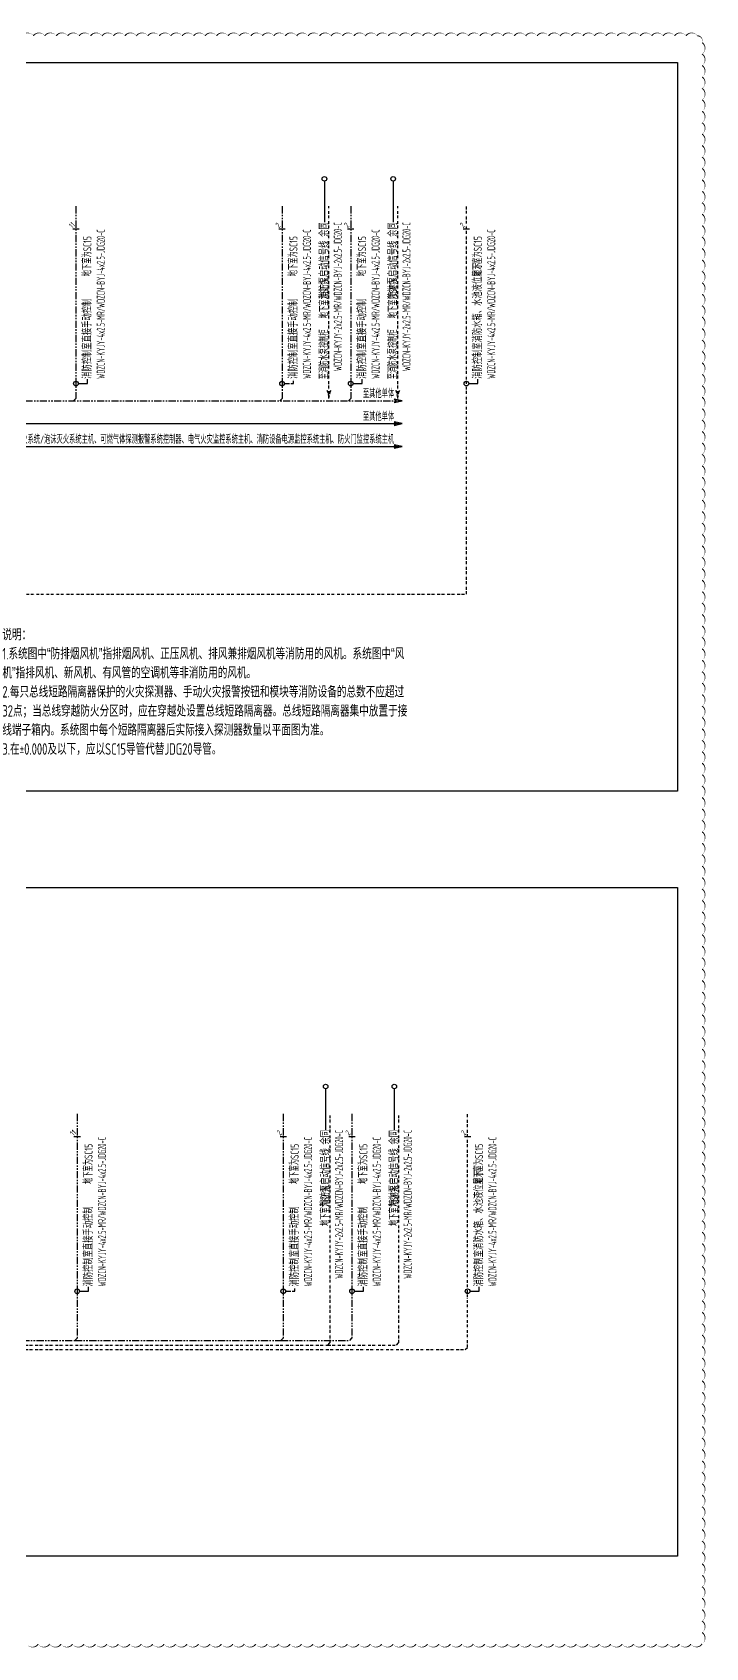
# Model space of a CAD drawing. Header units: millimetres. Extents: x -610917 to 349982, y -134386 to 210510.
# Drawn here: x 44898 to 74300, y 45085 to 115700 of the extents above; entities that cross this region are included whole.
import ezdxf
from ezdxf import colors
from ezdxf.entities.mleader import LeaderData, LeaderLine
from ezdxf.enums import TextEntityAlignment as Align
from ezdxf.math import Vec2, Vec3

# ---------------------------------------------------------------- set-up
doc = ezdxf.new("R2010")
doc.units = ezdxf.units.MM
doc.header["$LTSCALE"] = 500
doc.header["$MEASUREMENT"] = 0
doc.linetypes.add('BORDER2', pattern=[0.875, 0.25, -0.125, 0.25, -0.125, 0, -0.125])
doc.linetypes.add('PHANTOM2', pattern=[1.25, 0.625, -0.125, 0.125, -0.125, 0.125, -0.125])
doc.layers.get('0').update_dxf_attribs({"linetype": 'CONTINUOUS'})
for name, color, linetype in [('AD-AREA-DIVD', 12, 'CONTINUOUS'), ('E-CTRL-WIRE', 3, 'BORDER2'), ('E-FAS-WIRE', 4, 'CONTINUOUS'), ('E-FAS-WIRE4', 4, 'PHANTOM2'), ('E-REQU-DIMS', 30, 'CONTINUOUS'), ('E-UNIV-AB', 10, 'CONTINUOUS'), ('E-UNIV-NOTE', 6, 'CONTINUOUS'), ('说明', 7, 'CONTINUOUS')]:
    doc.layers.add(name, color=color, linetype=linetype)
doc.styles.add('TH-STYLE3', font='tssdeng.shx', dxfattribs={"width": 0.7, "bigfont": 'tssdchn.shx'})

# ---------------------------------------------------------------- blocks, each defined once
blk = doc.blocks.new('系统图固定部分（含消控室）')
at = {"layer": 'E-FAS-WIRE'}
for p, q in [((16421, -9500), (62899, -9500)), ((24021, -10500), (62899, -10500))]:
    blk.add_line(p, q, dxfattribs=at)
for points in [[(62899, -8500), (62546, -8425), (62646, -8500), (62546, -8575), (62899, -8500)], [(62899, -9500), (62546, -9425), (62646, -9500), (62546, -9575), (62899, -9500)], [(62899, -10500), (62546, -10425), (62646, -10500), (62546, -10575), (62899, -10500)]]:
    blk.add_lwpolyline(points, dxfattribs=at)
at = {"layer": 'E-FAS-WIRE4'}
blk.add_line((15821, -8500), (62899, -8500), dxfattribs=at)
at = {"layer": 'E-UNIV-NOTE', "style": 'TH-STYLE3', "width": 0.6}
for s, p in [('至其他单体', (62546, -8200)), ('至其他单体', (62546, -9200)), ('至气体灭火系统/泡沫灭火系统主机、可燃气体探测报警系统控制器、电气火灾监控系统主机、消防设备电源监控系统主机、防火门监控系统主机', (62546, -10200))]:
    blk.add_text(s, height=350, dxfattribs=at).set_placement(p, align=Align.MIDDLE_RIGHT)
at = {"layer": 'E-UNIV-NOTE', "insert": (45437, -18473), "char_height": 500, "width": 17877.26, "attachment_point": 1, "style": 'TH-STYLE3'}
blk.add_mtext('说明：\\P1.系统图中“防排烟风机”指排烟风机、正压风机、排风兼排烟风机等消防用的风机。系统图中“风机”指排风机、新风机、有风管的空调机等非消防用的风机。\\P2.每只总线短路隔离器保护的火灾探测器、手动火灾报警按钮和模块等消防设备的总数不应超过32点；当总线穿越防火分区时，应在穿越处设置总线短路隔离器。总线短路隔离器集中放置于接线端子箱内。系统图中每个短路隔离器后实际接入探测器数量以平面图为准。\\P3.在{\\H0.875x;±}0.000及以下，应以SC15导管代替JDG20导管。', dxfattribs=at)
blk = doc.blocks.new('_DotBlank')
at = {"color": 0, "linetype": 'ByBlock', "lineweight": -2}
blk.add_line((-0.5, 0), (-1, 0), dxfattribs=at)
blk.add_circle((0, 0), 0.5, dxfattribs=at)
blk = doc.blocks.new('E-ANNO04')
blk.add_line((-1, -1), (1, 1))
at = {"style": 'TH-STYLE3', "width": 0.7}
blk.add_attdef('N', text='', height=2.5, dxfattribs=at).set_placement((0, 2.5), align=Align.MIDDLE)
blk = doc.blocks.new('喷淋泵联动直接启动线路模块（不含消控室）')
at = {"layer": 'E-CTRL-WIRE'}
for p, q in [((62700, -10000), (62700, 0)), ((0, -10100), (59600, -10100)), ((59600, -10100), (62600, -10100)), ((62600, -10100), (62700, -10000))]:
    blk.add_line(p, q, dxfattribs=at)
blk = doc.blocks.new('消火栓泵联动直接启动线路模块（不含消控室）')
at = {"layer": 'E-CTRL-WIRE'}
for p, q in [((59700, -10000), (59700, 0)), ((0, -10100), (59600, -10100)), ((59600, -10100), (59700, -10000))]:
    blk.add_line(p, q, dxfattribs=at)
blk = doc.blocks.new('喷淋泵联动直接启动线路模块（含消控室）')
at = {"layer": 'E-CTRL-WIRE'}
for points in [[(62700, -8400), (62700, 0)], [(62700, -8400), (62775, -8047), (62700, -8147), (62625, -8047), (62700, -8400)]]:
    blk.add_lwpolyline(points, dxfattribs=at)
at = {"layer": 'E-REQU-DIMS', "color": 6, "insert": (62500, -7560), "char_height": 350, "attachment_point": 4, "rotation": 90, "style": 'TH-STYLE3'}
blk.add_mtext('{\\W0.6;至消防水泵控制柜}', dxfattribs=at)
blk = doc.blocks.new('消火栓泵联动直接启动线路模块（含消控室）')
at = {"layer": 'E-CTRL-WIRE'}
for points in [[(59700, -8400), (59700, 0)], [(59700, -8400), (59775, -8047), (59700, -8147), (59625, -8047), (59700, -8400)]]:
    blk.add_lwpolyline(points, dxfattribs=at)
at = {"layer": 'E-REQU-DIMS', "color": 6, "insert": (59500, -7560), "char_height": 350, "attachment_point": 4, "rotation": 90, "style": 'TH-STYLE3'}
blk.add_mtext('{\\W0.6;至消防水泵控制柜}', dxfattribs=at)
blk = doc.blocks.new('消火栓泵直接启动信号线')
at = {"layer": 'E-REQU-DIMS', "color": 6, "insert": (2500, -4894), "char_height": 350, "attachment_point": 4, "rotation": 90, "style": 'TH-STYLE3'}
blk.add_mtext('{\\W0.6;地下室为SC15}', dxfattribs=at)
at = {"layer": 'E-REQU-DIMS'}
ml = blk.add_multileader_mtext('Standard', dxfattribs=at)
ml.set_content('消防泵启动信号线 余同\\P{\\W0.5;WDZCN-KYJY-2x2.5-MR/WDZCN-BYJ-2x2.5-JDG20-C}', color=6, style='TH-STYLE3')
ml.set_leader_properties()
ml.set_arrow_properties(name='DOTBLANK')
ml.build(insert=Vec2(0, 0))
ml.multileader.update_dxf_attribs({"dogleg_length": 2, "arrow_head_size": 200, "scale": 100})
ctx = ml.context
ctx.base_point, ctx.scale, ctx.char_height, ctx.arrow_head_size, ctx.landing_gap_size, ctx.plane_origin, ctx.plane_x_axis, ctx.plane_y_axis = Vec3(2500, -6657), 100, 350, 200, 9, Vec3(4046, 342), Vec3(0, 1), Vec3(-1, 0)
ctx.text_align_type = 2
notes = []
notes.append((ctx, [(0, (1, 1, 0), (2500, -489), (0, -1), 200, [(1, [(2500, 1200)], 0, [])])]))
ctx.mtext.insert, ctx.mtext.text_direction, ctx.mtext.rotation, ctx.mtext.alignment, ctx.mtext.flow_direction = Vec3(2325, -698), Vec3(0, 1), 1.570796, 3, 5
for ctx, leaders in notes:
    for number, flags, end, landing, length, lines in leaders:
        leader = LeaderData()
        leader.index, (leader.has_last_leader_line, leader.has_dogleg_vector, leader.attachment_direction) = number, flags
        leader.last_leader_point, leader.dogleg_vector, leader.dogleg_length = Vec3(end), Vec3(landing), length
        for number, points, colour, breaks in lines:
            line = LeaderLine()
            line.index, line.vertices, line.color, line.breaks = number, Vec3.list(points), colors.encode_raw_color(colour), breaks
            leader.lines.append(line)
        ctx.leaders.append(leader)
blk = doc.blocks.new('喷淋泵直接启动信号线')
at = {"layer": 'E-REQU-DIMS', "color": 6, "insert": (2500, -4894), "char_height": 350, "attachment_point": 4, "rotation": 90, "style": 'TH-STYLE3'}
blk.add_mtext('{\\W0.6;地下室为SC15}', dxfattribs=at)
at = {"layer": 'E-REQU-DIMS'}
ml = blk.add_multileader_mtext('Standard', dxfattribs=at)
ml.set_content('喷淋泵启动信号线 余同\\P{\\W0.5;WDZCN-KYJY-2x2.5-MR/WDZCN-BYJ-2x2.5-JDG20-C}', color=6, style='TH-STYLE3')
ml.set_leader_properties()
ml.set_arrow_properties(name='DOTBLANK')
ml.build(insert=Vec2(0, 0))
ml.multileader.update_dxf_attribs({"dogleg_length": 2, "arrow_head_size": 200, "scale": 100})
ctx = ml.context
ctx.base_point, ctx.scale, ctx.char_height, ctx.arrow_head_size, ctx.landing_gap_size, ctx.plane_origin, ctx.plane_x_axis, ctx.plane_y_axis = Vec3(2500, -6657), 100, 350, 200, 9, Vec3(4046, 342), Vec3(0, 1), Vec3(-1, 0)
ctx.text_align_type = 2
notes = []
notes.append((ctx, [(0, (1, 1, 0), (2500, -489), (0, -1), 200, [(1, [(2500, 1200)], 0, [])])]))
ctx.mtext.insert, ctx.mtext.text_direction, ctx.mtext.rotation, ctx.mtext.alignment, ctx.mtext.flow_direction = Vec3(2325, -698), Vec3(0, 1), 1.570796, 3, 5
for ctx, leaders in notes:
    for number, flags, end, landing, length, lines in leaders:
        leader = LeaderData()
        leader.index, (leader.has_last_leader_line, leader.has_dogleg_vector, leader.attachment_direction) = number, flags
        leader.last_leader_point, leader.dogleg_vector, leader.dogleg_length = Vec3(end), Vec3(landing), length
        for number, points, colour, breaks in lines:
            line = LeaderLine()
            line.index, line.vertices, line.color, line.breaks = number, Vec3.list(points), colors.encode_raw_color(colour), breaks
            leader.lines.append(line)
        ctx.leaders.append(leader)
blk = doc.blocks.new('喷淋泵手动控制线路模块（含消控室）')
at = {"layer": 'E-FAS-WIRE4'}
for p in [(60650, 0), (60550, -8500)]:
    blk.add_line(p, (60650, -8400), dxfattribs=at)
at = {"layer": 'E-REQU-DIMS', "color": 6, "insert": (61150, -3060), "char_height": 350, "attachment_point": 4, "rotation": 90, "style": 'TH-STYLE3'}
blk.add_mtext('{\\W0.6;地下室为SC15}', dxfattribs=at)
at = {"layer": 'E-REQU-DIMS'}
ml = blk.add_multileader_mtext('Standard', dxfattribs=at)
ml.set_content('消防控制室直接手动控制\\P{\\W0.5;WDZCN-KYJY-4x2.5-MR/WDZCN-BYJ-4x2.5-JDG20-C}', color=6, style='TH-STYLE3')
ml.set_leader_properties()
ml.set_arrow_properties(name='DOTBLANK')
ml.build(insert=Vec2(0, 0))
ml.multileader.update_dxf_attribs({"dogleg_length": 2, "arrow_head_size": 200, "scale": 100})
ctx = ml.context
ctx.base_point, ctx.scale, ctx.char_height, ctx.arrow_head_size, ctx.landing_gap_size, ctx.plane_origin, ctx.plane_x_axis, ctx.plane_y_axis = Vec3(61150, -7550), 100, 350, 200, 9, Vec3(62896, -4467), Vec3(0, 1), Vec3(-1, 0)
notes = []
notes.append((ctx, [(0, (1, 1, 0), (61150, -7750), (0, 1), 200, [(0, [(60650, -7750)], 0, [])])]))
ctx.mtext.insert, ctx.mtext.text_direction, ctx.mtext.rotation, ctx.mtext.flow_direction = Vec3(60975, -7541), Vec3(0, 1), 1.570796, 5
for ctx, leaders in notes:
    for number, flags, end, landing, length, lines in leaders:
        leader = LeaderData()
        leader.index, (leader.has_last_leader_line, leader.has_dogleg_vector, leader.attachment_direction) = number, flags
        leader.last_leader_point, leader.dogleg_vector, leader.dogleg_length = Vec3(end), Vec3(landing), length
        for number, points, colour, breaks in lines:
            line = LeaderLine()
            line.index, line.vertices, line.color, line.breaks = number, Vec3.list(points), colors.encode_raw_color(colour), breaks
            leader.lines.append(line)
        ctx.leaders.append(leader)
blk = doc.blocks.new('手动控制线路模块（含消控室）')
at = {"layer": 'E-FAS-WIRE4'}
for p in [(48650, 0), (48550, -8500)]:
    blk.add_line(p, (48650, -8400), dxfattribs=at)
at = {"layer": 'E-REQU-DIMS', "color": 6, "insert": (49150, -3060), "char_height": 350, "attachment_point": 4, "rotation": 90, "style": 'TH-STYLE3'}
blk.add_mtext('{\\W0.6;地下室为SC15}', dxfattribs=at)
at = {"layer": 'E-REQU-DIMS'}
ml = blk.add_multileader_mtext('Standard', dxfattribs=at)
ml.set_content('消防控制室直接手动控制\\P{\\W0.5;WDZCN-KYJY-4x2.5-MR/WDZCN-BYJ-4x2.5-JDG20-C}', color=6, style='TH-STYLE3')
ml.set_leader_properties()
ml.set_arrow_properties(name='DOTBLANK')
ml.build(insert=Vec2(0, 0))
ml.multileader.update_dxf_attribs({"dogleg_length": 2, "arrow_head_size": 200, "scale": 100})
ctx = ml.context
ctx.base_point, ctx.scale, ctx.char_height, ctx.arrow_head_size, ctx.landing_gap_size, ctx.plane_origin, ctx.plane_x_axis, ctx.plane_y_axis = Vec3(49150, -7550), 100, 350, 200, 9, Vec3(50896, -4467), Vec3(0, 1), Vec3(-1, 0)
notes = []
notes.append((ctx, [(0, (1, 1, 0), (49150, -7750), (0, 1), 200, [(0, [(48650, -7750)], 0, [])])]))
ctx.mtext.insert, ctx.mtext.text_direction, ctx.mtext.rotation, ctx.mtext.flow_direction = Vec3(48975, -7541), Vec3(0, 1), 1.570796, 5
for ctx, leaders in notes:
    for number, flags, end, landing, length, lines in leaders:
        leader = LeaderData()
        leader.index, (leader.has_last_leader_line, leader.has_dogleg_vector, leader.attachment_direction) = number, flags
        leader.last_leader_point, leader.dogleg_vector, leader.dogleg_length = Vec3(end), Vec3(landing), length
        for number, points, colour, breaks in lines:
            line = LeaderLine()
            line.index, line.vertices, line.color, line.breaks = number, Vec3.list(points), colors.encode_raw_color(colour), breaks
            leader.lines.append(line)
        ctx.leaders.append(leader)
blk = doc.blocks.new('喷淋泵手动控制线路模块（不含消控室）')
at = {"layer": 'E-FAS-WIRE4'}
for p, q in [((60650, 0), (60650, -9800)), ((60550, -9900), (60650, -9800)), ((0, -9900), (48550, -9900)), ((48550, -9900), (57550, -9900)), ((57550, -9900), (60550, -9900))]:
    blk.add_line(p, q, dxfattribs=at)
at = {"layer": 'E-REQU-DIMS', "color": 6, "insert": (61150, -3060), "char_height": 350, "attachment_point": 4, "rotation": 90, "style": 'TH-STYLE3'}
blk.add_mtext('{\\W0.6;地下室为SC15}', dxfattribs=at)
at = {"layer": 'E-REQU-DIMS'}
ml = blk.add_multileader_mtext('Standard', dxfattribs=at)
ml.set_content('消防控制室直接手动控制\\P{\\W0.5;WDZCN-KYJY-4x2.5-MR/WDZCN-BYJ-4x2.5-JDG20-C}', color=6, style='TH-STYLE3')
ml.set_leader_properties()
ml.set_arrow_properties(name='DOTBLANK')
ml.build(insert=Vec2(0, 0))
ml.multileader.update_dxf_attribs({"dogleg_length": 2, "arrow_head_size": 200, "scale": 100})
ctx = ml.context
ctx.base_point, ctx.scale, ctx.char_height, ctx.arrow_head_size, ctx.landing_gap_size, ctx.plane_origin, ctx.plane_x_axis, ctx.plane_y_axis = Vec3(61150, -7550), 100, 350, 200, 9, Vec3(62896, -4467), Vec3(0, 1), Vec3(-1, 0)
notes = []
notes.append((ctx, [(0, (1, 1, 0), (61150, -7750), (0, 1), 200, [(0, [(60650, -7750)], 0, [])])]))
ctx.mtext.insert, ctx.mtext.text_direction, ctx.mtext.rotation, ctx.mtext.flow_direction = Vec3(60975, -7541), Vec3(0, 1), 1.570796, 5
for ctx, leaders in notes:
    for number, flags, end, landing, length, lines in leaders:
        leader = LeaderData()
        leader.index, (leader.has_last_leader_line, leader.has_dogleg_vector, leader.attachment_direction) = number, flags
        leader.last_leader_point, leader.dogleg_vector, leader.dogleg_length = Vec3(end), Vec3(landing), length
        for number, points, colour, breaks in lines:
            line = LeaderLine()
            line.index, line.vertices, line.color, line.breaks = number, Vec3.list(points), colors.encode_raw_color(colour), breaks
            leader.lines.append(line)
        ctx.leaders.append(leader)
blk = doc.blocks.new('手动控制线路模块（不含消控室）')
at = {"layer": 'E-FAS-WIRE4'}
for p, q in [((48650, 0), (48650, -9800)), ((48550, -9900), (48650, -9800)), ((0, -9900), (48550, -9900))]:
    blk.add_line(p, q, dxfattribs=at)
at = {"layer": 'E-REQU-DIMS', "color": 6, "insert": (49150, -3060), "char_height": 350, "attachment_point": 4, "rotation": 90, "style": 'TH-STYLE3'}
blk.add_mtext('{\\W0.6;地下室为SC15}', dxfattribs=at)
at = {"layer": 'E-REQU-DIMS'}
ml = blk.add_multileader_mtext('Standard', dxfattribs=at)
ml.set_content('消防控制室直接手动控制\\P{\\W0.5;WDZCN-KYJY-4x2.5-MR/WDZCN-BYJ-4x2.5-JDG20-C}', color=6, style='TH-STYLE3')
ml.set_leader_properties()
ml.set_arrow_properties(name='DOTBLANK')
ml.build(insert=Vec2(0, 0))
ml.multileader.update_dxf_attribs({"dogleg_length": 2, "arrow_head_size": 200, "scale": 100})
ctx = ml.context
ctx.base_point, ctx.scale, ctx.char_height, ctx.arrow_head_size, ctx.landing_gap_size, ctx.plane_origin, ctx.plane_x_axis, ctx.plane_y_axis = Vec3(49150, -7550), 100, 350, 200, 9, Vec3(50896, -4467), Vec3(0, 1), Vec3(-1, 0)
notes = []
notes.append((ctx, [(0, (1, 1, 0), (49150, -7750), (0, 1), 200, [(0, [(48650, -7750)], 0, [])])]))
ctx.mtext.insert, ctx.mtext.text_direction, ctx.mtext.rotation, ctx.mtext.flow_direction = Vec3(48975, -7541), Vec3(0, 1), 1.570796, 5
for ctx, leaders in notes:
    for number, flags, end, landing, length, lines in leaders:
        leader = LeaderData()
        leader.index, (leader.has_last_leader_line, leader.has_dogleg_vector, leader.attachment_direction) = number, flags
        leader.last_leader_point, leader.dogleg_vector, leader.dogleg_length = Vec3(end), Vec3(landing), length
        for number, points, colour, breaks in lines:
            line = LeaderLine()
            line.index, line.vertices, line.color, line.breaks = number, Vec3.list(points), colors.encode_raw_color(colour), breaks
            leader.lines.append(line)
        ctx.leaders.append(leader)
blk = doc.blocks.new('液位信号线路模块（含消控室）')
at = {"layer": 'E-CTRL-WIRE'}
for p, q in [((65700, -16950), (65700, 0)), ((32921, -16950), (65700, -16950))]:
    blk.add_line(p, q, dxfattribs=at)
at = {"layer": 'E-REQU-DIMS', "color": 6, "insert": (66200, -3060), "char_height": 350, "attachment_point": 4, "rotation": 90, "style": 'TH-STYLE3'}
blk.add_mtext('{\\W0.6;地下室为SC15}', dxfattribs=at)
at = {"layer": 'E-REQU-DIMS'}
ml = blk.add_multileader_mtext('Standard', dxfattribs=at)
ml.set_content('消防控制室消防水箱、水池液位显示\\P{\\W0.5;WDZCN-KYJY-4x2.5-MR/WDZCN-BYJ-4x2.5-JDG20-C}', color=6, style='TH-STYLE3')
ml.set_leader_properties()
ml.set_arrow_properties(name='DOTBLANK')
ml.build(insert=Vec2(0, 0))
ml.multileader.update_dxf_attribs({"dogleg_length": 2, "arrow_head_size": 200, "scale": 100})
ctx = ml.context
ctx.base_point, ctx.scale, ctx.char_height, ctx.arrow_head_size, ctx.landing_gap_size, ctx.plane_origin, ctx.plane_x_axis, ctx.plane_y_axis = Vec3(66200, -7550), 100, 350, 200, 9, Vec3(67946, -4467), Vec3(0, 1), Vec3(-1, 0)
notes = []
notes.append((ctx, [(0, (1, 1, 0), (66200, -7750), (0, 1), 200, [(0, [(65700, -7750)], 0, [])])]))
ctx.mtext.insert, ctx.mtext.text_direction, ctx.mtext.rotation, ctx.mtext.flow_direction = Vec3(66025, -7541), Vec3(0, 1), 1.570796, 5
for ctx, leaders in notes:
    for number, flags, end, landing, length, lines in leaders:
        leader = LeaderData()
        leader.index, (leader.has_last_leader_line, leader.has_dogleg_vector, leader.attachment_direction) = number, flags
        leader.last_leader_point, leader.dogleg_vector, leader.dogleg_length = Vec3(end), Vec3(landing), length
        for number, points, colour, breaks in lines:
            line = LeaderLine()
            line.index, line.vertices, line.color, line.breaks = number, Vec3.list(points), colors.encode_raw_color(colour), breaks
            leader.lines.append(line)
        ctx.leaders.append(leader)
blk = doc.blocks.new('液位信号线路模块（不含消控室）')
at = {"layer": 'E-CTRL-WIRE'}
for p, q in [((65700, -10200), (65700, 0)), ((0, -10300), (65600, -10300)), ((65600, -10300), (65700, -10200))]:
    blk.add_line(p, q, dxfattribs=at)
at = {"layer": 'E-REQU-DIMS', "color": 6, "insert": (66200, -3060), "char_height": 350, "attachment_point": 4, "rotation": 90, "style": 'TH-STYLE3'}
blk.add_mtext('{\\W0.6;地下室为SC15}', dxfattribs=at)
at = {"layer": 'E-REQU-DIMS'}
ml = blk.add_multileader_mtext('Standard', dxfattribs=at)
ml.set_content('消防控制室消防水箱、水池液位显示\\P{\\W0.5;WDZCN-KYJY-4x2.5-MR/WDZCN-BYJ-4x2.5-JDG20-C}', color=6, style='TH-STYLE3')
ml.set_leader_properties()
ml.set_arrow_properties(name='DOTBLANK')
ml.build(insert=Vec2(0, 0))
ml.multileader.update_dxf_attribs({"dogleg_length": 2, "arrow_head_size": 200, "scale": 100})
ctx = ml.context
ctx.base_point, ctx.scale, ctx.char_height, ctx.arrow_head_size, ctx.landing_gap_size, ctx.plane_origin, ctx.plane_x_axis, ctx.plane_y_axis = Vec3(66200, -7550), 100, 350, 200, 9, Vec3(67946, -4467), Vec3(0, 1), Vec3(-1, 0)
notes = []
notes.append((ctx, [(0, (1, 1, 0), (66200, -7750), (0, 1), 200, [(0, [(65700, -7750)], 0, [])])]))
ctx.mtext.insert, ctx.mtext.text_direction, ctx.mtext.rotation, ctx.mtext.flow_direction = Vec3(66025, -7541), Vec3(0, 1), 1.570796, 5
for ctx, leaders in notes:
    for number, flags, end, landing, length, lines in leaders:
        leader = LeaderData()
        leader.index, (leader.has_last_leader_line, leader.has_dogleg_vector, leader.attachment_direction) = number, flags
        leader.last_leader_point, leader.dogleg_vector, leader.dogleg_length = Vec3(end), Vec3(landing), length
        for number, points, colour, breaks in lines:
            line = LeaderLine()
            line.index, line.vertices, line.color, line.breaks = number, Vec3.list(points), colors.encode_raw_color(colour), breaks
            leader.lines.append(line)
        ctx.leaders.append(leader)
blk = doc.blocks.new('消火栓泵手动控制线路模块（含消控室）')
at = {"layer": 'E-FAS-WIRE4'}
for p, q in [((57650, 0), (57650, -8400)), ((57650, -8400), (57550, -8500)), ((57550, -8500), (57650, -8400))]:
    blk.add_line(p, q, dxfattribs=at)
at = {"layer": 'E-REQU-DIMS', "color": 6, "insert": (58150, -3060), "char_height": 350, "attachment_point": 4, "rotation": 90, "style": 'TH-STYLE3'}
blk.add_mtext('{\\W0.6;地下室为SC15}', dxfattribs=at)
at = {"layer": 'E-REQU-DIMS'}
ml = blk.add_multileader_mtext('Standard', dxfattribs=at)
ml.set_content('消防控制室直接手动控制\\P{\\W0.5;WDZCN-KYJY-4x2.5-MR/WDZCN-BYJ-4x2.5-JDG20-C}', color=6, style='TH-STYLE3')
ml.set_leader_properties()
ml.set_arrow_properties(name='DOTBLANK')
ml.build(insert=Vec2(0, 0))
ml.multileader.update_dxf_attribs({"dogleg_length": 2, "arrow_head_size": 200, "scale": 100})
ctx = ml.context
ctx.base_point, ctx.scale, ctx.char_height, ctx.arrow_head_size, ctx.landing_gap_size, ctx.plane_origin, ctx.plane_x_axis, ctx.plane_y_axis = Vec3(58150, -7550), 100, 350, 200, 9, Vec3(59896, -4467), Vec3(0, 1), Vec3(-1, 0)
notes = []
notes.append((ctx, [(0, (1, 1, 0), (58150, -7750), (0, 1), 200, [(0, [(57650, -7750)], 0, [])])]))
ctx.mtext.insert, ctx.mtext.text_direction, ctx.mtext.rotation, ctx.mtext.flow_direction = Vec3(57975, -7541), Vec3(0, 1), 1.570796, 5
for ctx, leaders in notes:
    for number, flags, end, landing, length, lines in leaders:
        leader = LeaderData()
        leader.index, (leader.has_last_leader_line, leader.has_dogleg_vector, leader.attachment_direction) = number, flags
        leader.last_leader_point, leader.dogleg_vector, leader.dogleg_length = Vec3(end), Vec3(landing), length
        for number, points, colour, breaks in lines:
            line = LeaderLine()
            line.index, line.vertices, line.color, line.breaks = number, Vec3.list(points), colors.encode_raw_color(colour), breaks
            leader.lines.append(line)
        ctx.leaders.append(leader)
blk = doc.blocks.new('消火栓泵手动控制线路模块（不含消控室）')
at = {"layer": 'E-FAS-WIRE4'}
for p, q in [((57650, 0), (57650, -9800)), ((0, -9900), (48550, -9900)), ((48550, -9900), (57550, -9900))]:
    blk.add_line(p, q, dxfattribs=at)
blk.add_lwpolyline([(57550, -9900), (57650, -9800)], dxfattribs=at)
at = {"layer": 'E-REQU-DIMS', "color": 6, "insert": (58150, -3060), "char_height": 350, "attachment_point": 4, "rotation": 90, "style": 'TH-STYLE3'}
blk.add_mtext('{\\W0.6;地下室为SC15}', dxfattribs=at)
at = {"layer": 'E-REQU-DIMS'}
ml = blk.add_multileader_mtext('Standard', dxfattribs=at)
ml.set_content('消防控制室直接手动控制\\P{\\W0.5;WDZCN-KYJY-4x2.5-MR/WDZCN-BYJ-4x2.5-JDG20-C}', color=6, style='TH-STYLE3')
ml.set_leader_properties()
ml.set_arrow_properties(name='DOTBLANK')
ml.build(insert=Vec2(0, 0))
ml.multileader.update_dxf_attribs({"dogleg_length": 2, "arrow_head_size": 200, "scale": 100})
ctx = ml.context
ctx.base_point, ctx.scale, ctx.char_height, ctx.arrow_head_size, ctx.landing_gap_size, ctx.plane_origin, ctx.plane_x_axis, ctx.plane_y_axis = Vec3(58150, -7550), 100, 350, 200, 9, Vec3(59896, -4467), Vec3(0, 1), Vec3(-1, 0)
notes = []
notes.append((ctx, [(0, (1, 1, 0), (58150, -7750), (0, 1), 200, [(0, [(57650, -7750)], 0, [])])]))
ctx.mtext.insert, ctx.mtext.text_direction, ctx.mtext.rotation, ctx.mtext.flow_direction = Vec3(57975, -7541), Vec3(0, 1), 1.570796, 5
for ctx, leaders in notes:
    for number, flags, end, landing, length, lines in leaders:
        leader = LeaderData()
        leader.index, (leader.has_last_leader_line, leader.has_dogleg_vector, leader.attachment_direction) = number, flags
        leader.last_leader_point, leader.dogleg_vector, leader.dogleg_length = Vec3(end), Vec3(landing), length
        for number, points, colour, breaks in lines:
            line = LeaderLine()
            line.index, line.vertices, line.color, line.breaks = number, Vec3.list(points), colors.encode_raw_color(colour), breaks
            leader.lines.append(line)
        ctx.leaders.append(leader)

msp = doc.modelspace()

# ---------------------------------------------------------------- linework, layer by layer
at = {"layer": 'E-UNIV-AB'}
msp.add_lwpolyline([(44653, 45240, 0, 50, 0.520567), (45153, 45240, 0, 50, 0.520567), (45653, 45240, 0, 50, 0.520567), (46153, 45240, 0, 50, 0.520567), (46653, 45240, 0, 50, 0.520567), (47153, 45240, 0, 50, 0.520567), (47653, 45240, 0, 50, 0.520567), (48153, 45240, 0, 50, 0.520567), (48653, 45240, 0, 50, 0.520567), (49153, 45240, 0, 50, 0.520567), (49653, 45240, 0, 50, 0.520567), (50153, 45240, 0, 50, 0.520567), (50653, 45240, 0, 50, 0.520567), (51153, 45240, 0, 50, 0.520567), (51653, 45240, 0, 50, 0.520567), (52153, 45240, 0, 50, 0.520567), (52653, 45240, 0, 50, 0.520567), (53153, 45240, 0, 50, 0.520567), (53653, 45240, 0, 50, 0.520567), (54153, 45240, 0, 50, 0.520567), (54653, 45240, 0, 50, 0.520567), (55153, 45240, 0, 50, 0.520567), (55653, 45240, 0, 50, 0.520567), (56153, 45240, 0, 50, 0.520567), (56653, 45240, 0, 50, 0.520567), (57153, 45240, 0, 50, 0.520567), (57653, 45240, 0, 50, 0.520567), (58153, 45240, 0, 50, 0.520567), (58653, 45240, 0, 50, 0.520567), (59153, 45240, 0, 50, 0.520567), (59653, 45240, 0, 50, 0.520567), (60153, 45240, 0, 50, 0.520567), (60653, 45240, 0, 50, 0.520567), (61153, 45240, 0, 50, 0.520567), (61653, 45240, 0, 50, 0.520567), (62153, 45240, 0, 50, 0.520567), (62653, 45240, 0, 50, 0.520567), (63153, 45240, 0, 50, 0.520567), (63653, 45240, 0, 50, 0.520567), (64153, 45240, 0, 50, 0.520567), (64653, 45240, 0, 50, 0.520567), (65153, 45240, 0, 50, 0.520567), (65653, 45240, 0, 50, 0.520567), (66153, 45240, 0, 50, 0.520567), (66653, 45240, 0, 50, 0.520567), (67153, 45240, 0, 50, 0.520567), (67653, 45240, 0, 50, 0.520567), (68153, 45240, 0, 50, 0.520567), (68653, 45240, 0, 50, 0.520567), (69153, 45240, 0, 50, 0.520567), (69653, 45240, 0, 50, 0.520567), (70153, 45240, 0, 50, 0.520567), (70653, 45240, 0, 50, 0.520567), (71153, 45240, 0, 50, 0.520567), (71653, 45240, 0, 50, 0.520567), (72153, 45240, 0, 50, 0.520567), (72653, 45240, 0, 50, 0.520567), (73153, 45240, 0, 50, 0.520567), (73653, 45240, 0, 50, 0.520567), (74145, 45249, 0, 50, 0.520567), (74145, 45749, 0, 50, 0.520567), (74145, 46249, 0, 50, 0.520567), (74145, 46749, 0, 50, 0.520567), (74145, 47249, 0, 50, 0.520567), (74145, 47749, 0, 50, 0.520567), (74145, 48249, 0, 50, 0.520567), (74145, 48749, 0, 50, 0.520567), (74145, 49249, 0, 50, 0.520567), (74145, 49749, 0, 50, 0.520567), (74145, 50249, 0, 50, 0.520567), (74145, 50749, 0, 50, 0.520567), (74145, 51249, 0, 50, 0.520567), (74145, 51749, 0, 50, 0.520567), (74145, 52249, 0, 50, 0.520567), (74145, 52749, 0, 50, 0.520567), (74145, 53249, 0, 50, 0.520567), (74145, 53749, 0, 50, 0.520567), (74145, 54249, 0, 50, 0.520567), (74145, 54749, 0, 50, 0.520567), (74145, 55249, 0, 50, 0.520567), (74145, 55749, 0, 50, 0.520567), (74145, 56249, 0, 50, 0.520567), (74145, 56749, 0, 50, 0.520567), (74145, 57249, 0, 50, 0.520567), (74145, 57749, 0, 50, 0.520567), (74145, 58249, 0, 50, 0.520567), (74145, 58749, 0, 50, 0.520567), (74145, 59249, 0, 50, 0.520567), (74145, 59749, 0, 50, 0.520567), (74145, 60249, 0, 50, 0.520567), (74145, 60749, 0, 50, 0.520567), (74145, 61249, 0, 50, 0.520567), (74145, 61749, 0, 50, 0.520567), (74145, 62249, 0, 50, 0.520567), (74145, 62749, 0, 50, 0.520567), (74145, 63249, 0, 50, 0.520567), (74145, 63749, 0, 50, 0.520567), (74145, 64249, 0, 50, 0.520567), (74145, 64749, 0, 50, 0.520567), (74145, 65249, 0, 50, 0.520567), (74145, 65749, 0, 50, 0.520567), (74145, 66249, 0, 50, 0.520567), (74145, 66749, 0, 50, 0.520567), (74145, 67249, 0, 50, 0.520567), (74145, 67749, 0, 50, 0.520567), (74145, 68249, 0, 50, 0.520567), (74145, 68749, 0, 50, 0.520567), (74145, 69249, 0, 50, 0.520567), (74145, 69749, 0, 50, 0.520567), (74145, 70249, 0, 50, 0.520567), (74145, 70749, 0, 50, 0.520567), (74145, 71249, 0, 50, 0.520567), (74145, 71749, 0, 50, 0.520567), (74145, 72249, 0, 50, 0.520567), (74145, 72749, 0, 50, 0.520567), (74145, 73249, 0, 50, 0.520567), (74145, 73749, 0, 50, 0.520567), (74145, 74249, 0, 50, 0.520567), (74145, 74749, 0, 50, 0.520567), (74145, 75249, 0, 50, 0.520567), (74145, 75749, 0, 50, 0.520567), (74145, 76249, 0, 50, 0.520567), (74145, 76749, 0, 50, 0.520567), (74145, 77249, 0, 50, 0.520567), (74145, 77749, 0, 50, 0.520567), (74145, 78249, 0, 50, 0.520567), (74145, 78749, 0, 50, 0.520567), (74145, 79249, 0, 50, 0.520567), (74145, 79749, 0, 50, 0.520567), (74145, 80249, 0, 50, 0.520567), (74145, 80749, 0, 50, 0.520567), (74145, 81249, 0, 50, 0.520567), (74145, 81749, 0, 50, 0.520567), (74145, 82249, 0, 50, 0.520567), (74145, 82749, 0, 50, 0.520567), (74145, 83249, 0, 50, 0.520567), (74145, 83749, 0, 50, 0.520567), (74145, 84249, 0, 50, 0.520567), (74145, 84749, 0, 50, 0.520567), (74145, 85249, 0, 50, 0.520567), (74145, 85749, 0, 50, 0.520567), (74145, 86249, 0, 50, 0.520567), (74145, 86749, 0, 50, 0.520567), (74145, 87249, 0, 50, 0.520567), (74145, 87749, 0, 50, 0.520567), (74145, 88249, 0, 50, 0.520567), (74145, 88749, 0, 50, 0.520567), (74145, 89249, 0, 50, 0.520567), (74145, 89749, 0, 50, 0.520567), (74145, 90249, 0, 50, 0.520567), (74145, 90749, 0, 50, 0.520567), (74145, 91249, 0, 50, 0.520567), (74145, 91749, 0, 50, 0.520567), (74145, 92249, 0, 50, 0.520567), (74145, 92749, 0, 50, 0.520567), (74145, 93249, 0, 50, 0.520567), (74145, 93749, 0, 50, 0.520567), (74145, 94249, 0, 50, 0.520567), (74145, 94749, 0, 50, 0.520567), (74145, 95249, 0, 50, 0.520567), (74145, 95749, 0, 50, 0.520567), (74145, 96249, 0, 50, 0.520567), (74145, 96749, 0, 50, 0.520567), (74145, 97249, 0, 50, 0.520567), (74145, 97749, 0, 50, 0.520567), (74145, 98249, 0, 50, 0.520567), (74145, 98749, 0, 50, 0.520567), (74145, 99249, 0, 50, 0.520567), (74145, 99749, 0, 50, 0.520567), (74145, 100249, 0, 50, 0.520567), (74145, 100749, 0, 50, 0.520567), (74145, 101249, 0, 50, 0.520567), (74145, 101749, 0, 50, 0.520567), (74145, 102249, 0, 50, 0.520567), (74145, 102749, 0, 50, 0.520567), (74145, 103249, 0, 50, 0.520567), (74145, 103749, 0, 50, 0.520567), (74145, 104249, 0, 50, 0.520567), (74145, 104749, 0, 50, 0.520567), (74145, 105249, 0, 50, 0.520567), (74145, 105749, 0, 50, 0.520567), (74145, 106249, 0, 50, 0.520567), (74145, 106749, 0, 50, 0.520567), (74145, 107249, 0, 50, 0.520567), (74145, 107749, 0, 50, 0.520567), (74145, 108249, 0, 50, 0.520567), (74145, 108749, 0, 50, 0.520567), (74145, 109249, 0, 50, 0.520567), (74145, 109749, 0, 50, 0.520567), (74145, 110249, 0, 50, 0.520567), (74145, 110749, 0, 50, 0.520567), (74145, 111249, 0, 50, 0.520567), (74145, 111749, 0, 50, 0.520567), (74145, 112249, 0, 50, 0.520567), (74145, 112749, 0, 50, 0.520567), (74145, 113249, 0, 50, 0.520567), (74145, 113749, 0, 50, 0.520567), (74145, 114249, 0, 50, 0.520567), (74145, 114749, 0, 50, 0.520567), (74145, 115249, 0, 50, 0.520567), (73941, 115545, 0, 50, 0.520567), (73441, 115545, 0, 50, 0.520567), (72941, 115545, 0, 50, 0.520567), (72441, 115545, 0, 50, 0.520567), (71941, 115545, 0, 50, 0.520567), (71441, 115545, 0, 50, 0.520567), (70941, 115545, 0, 50, 0.520567), (70441, 115545, 0, 50, 0.520567), (69941, 115545, 0, 50, 0.520567), (69441, 115545, 0, 50, 0.520567), (68941, 115545, 0, 50, 0.520567), (68441, 115545, 0, 50, 0.520567), (67941, 115545, 0, 50, 0.520567), (67441, 115545, 0, 50, 0.520567), (66941, 115545, 0, 50, 0.520567), (66441, 115545, 0, 50, 0.520567), (65941, 115545, 0, 50, 0.520567), (65441, 115545, 0, 50, 0.520567), (64941, 115545, 0, 50, 0.520567), (64441, 115545, 0, 50, 0.520567), (63941, 115545, 0, 50, 0.520567), (63441, 115545, 0, 50, 0.520567), (62941, 115545, 0, 50, 0.520567), (62441, 115545, 0, 50, 0.520567), (61941, 115545, 0, 50, 0.520567), (61441, 115545, 0, 50, 0.520567), (60941, 115545, 0, 50, 0.520567), (60441, 115545, 0, 50, 0.520567), (59941, 115545, 0, 50, 0.520567), (59441, 115545, 0, 50, 0.520567), (58941, 115545, 0, 50, 0.520567), (58441, 115545, 0, 50, 0.520567), (57941, 115545, 0, 50, 0.520567), (57441, 115545, 0, 50, 0.520567), (56941, 115545, 0, 50, 0.520567), (56441, 115545, 0, 50, 0.520567), (55941, 115545, 0, 50, 0.520567), (55441, 115545, 0, 50, 0.520567), (54941, 115545, 0, 50, 0.520567), (54441, 115545, 0, 50, 0.520567), (53941, 115545, 0, 50, 0.520567), (53441, 115545, 0, 50, 0.520567), (52941, 115545, 0, 50, 0.520567), (52441, 115545, 0, 50, 0.520567), (51941, 115545, 0, 50, 0.520567), (51441, 115545, 0, 50, 0.520567), (50941, 115545, 0, 50, 0.520567), (50441, 115545, 0, 50, 0.520567), (49941, 115545, 0, 50, 0.520567), (49441, 115545, 0, 50, 0.520567), (48941, 115545, 0, 50, 0.520567), (48441, 115545, 0, 50, 0.520567), (47941, 115545, 0, 50, 0.520567), (47441, 115545, 0, 50, 0.520567), (46941, 115545, 0, 50, 0.520567), (46441, 115545, 0, 50, 0.520567), (45941, 115545, 0, 50, 0.520567), (45441, 115545, 0, 50, 0.520567), (44941, 115545, 0, 50, 0.520567), (44441, 115545, 0, 50, 0.520567)], format="xyseb", dxfattribs=at)
at = {"layer": '说明'}
for points in [[(73068, 82522), (-6887, 82522), (-6887, 114380), (73068, 114380)], [(73068, 49080), (-6887, 49080), (-6887, 78310), (73068, 78310)]]:
    msp.add_lwpolyline(points, close=True, dxfattribs=at)

# ---------------------------------------------------------------- block references
at = {"layer": 'AD-AREA-DIVD'}
for name in ['喷淋泵联动直接启动线路模块（不含消控室）', '消火栓泵联动直接启动线路模块（不含消控室）']:
    msp.add_blockref(name, (-1795, 68417), dxfattribs=at)
at = {"layer": 'E-CTRL-WIRE'}
for name, p in [('消火栓泵手动控制线路模块（含消控室）', (-1848, 108094)), ('消火栓泵联动直接启动线路模块（含消控室）', (-1848, 108094)), ('喷淋泵联动直接启动线路模块（含消控室）', (-1848, 108094)), ('消火栓泵手动控制线路模块（不含消控室）', (-1795, 68417))]:
    msp.add_blockref(name, p, dxfattribs=at)
at = {"layer": 'E-UNIV-NOTE'}
for name, p in [('系统图固定部分（含消控室）', (-1848, 108094)), ('消火栓泵直接启动信号线', (55152, 108094)), ('喷淋泵直接启动信号线', (58152, 108094)), ('消火栓泵直接启动信号线', (55205, 68417)), ('喷淋泵直接启动信号线', (58205, 68417))]:
    msp.add_blockref(name, p, dxfattribs=at)
ref = msp.add_blockref('E-ANNO04', (46802, 107094), dxfattribs=dict(at, xscale=-100.0000000000014, yscale=100, zscale=100, rotation=44.99999999999704))
ref.add_attrib('N', '11', dxfattribs={"layer": '0', "height": 250, "rotation": 45, "style": 'TH-STYLE3', "width": 0.7}).set_placement((46625, 107271), align=Align.MIDDLE)
ref = msp.add_blockref('E-ANNO04', (55802, 107094), dxfattribs=dict(at, xscale=-100.0000000000066, yscale=100, zscale=100, rotation=45))
ref.add_attrib('N', '2', dxfattribs={"layer": '0', "height": 250, "rotation": 45, "style": 'TH-STYLE3', "width": 0.7}).set_placement((55625, 107271), align=Align.MIDDLE)
ref = msp.add_blockref('E-ANNO04', (58802, 107094), dxfattribs=dict(at, xscale=-100.0000000000066, yscale=100, zscale=100, rotation=45))
ref.add_attrib('N', '2', dxfattribs={"layer": '0', "height": 250, "rotation": 45, "style": 'TH-STYLE3', "width": 0.7}).set_placement((58625, 107271), align=Align.MIDDLE)
ref = msp.add_blockref('E-ANNO04', (63852, 107094), dxfattribs=dict(at, xscale=-100.0000000000066, yscale=100, zscale=100, rotation=45))
ref.add_attrib('N', '2', dxfattribs={"layer": '0', "height": 250, "rotation": 45, "style": 'TH-STYLE3', "width": 0.7}).set_placement((63675, 107271), align=Align.MIDDLE)
ref = msp.add_blockref('E-ANNO04', (46855, 67417), dxfattribs=dict(at, xscale=-100.0000000000014, yscale=100, zscale=100, rotation=44.99999999999704))
ref.add_attrib('N', '11', dxfattribs={"layer": '0', "height": 250, "rotation": 45, "style": 'TH-STYLE3', "width": 0.7}).set_placement((46678, 67594), align=Align.MIDDLE)
ref = msp.add_blockref('E-ANNO04', (55855, 67417), dxfattribs=dict(at, xscale=-100.0000000000066, yscale=100, zscale=100, rotation=45))
ref.add_attrib('N', '2', dxfattribs={"layer": '0', "height": 250, "rotation": 45, "style": 'TH-STYLE3', "width": 0.7}).set_placement((55678, 67594), align=Align.MIDDLE)
ref = msp.add_blockref('E-ANNO04', (58855, 67417), dxfattribs=dict(at, xscale=-100.0000000000066, yscale=100, zscale=100, rotation=45))
ref.add_attrib('N', '2', dxfattribs={"layer": '0', "height": 250, "rotation": 45, "style": 'TH-STYLE3', "width": 0.7}).set_placement((58678, 67594), align=Align.MIDDLE)
ref = msp.add_blockref('E-ANNO04', (63905, 67417), dxfattribs=dict(at, xscale=-100.0000000000066, yscale=100, zscale=100, rotation=45))
ref.add_attrib('N', '2', dxfattribs={"layer": '0', "height": 250, "rotation": 45, "style": 'TH-STYLE3', "width": 0.7}).set_placement((63728, 67594), align=Align.MIDDLE)
at = {"layer": '说明'}
for name, p in [('液位信号线路模块（含消控室）', (-1848, 108094)), ('手动控制线路模块（含消控室）', (-1848, 108094)), ('喷淋泵手动控制线路模块（含消控室）', (-1848, 108094)), ('喷淋泵手动控制线路模块（不含消控室）', (-1795, 68417)), ('手动控制线路模块（不含消控室）', (-1795, 68417)), ('液位信号线路模块（不含消控室）', (-1795, 68417))]:
    msp.add_blockref(name, p, dxfattribs=at)

doc.saveas('drawing.dxf')
